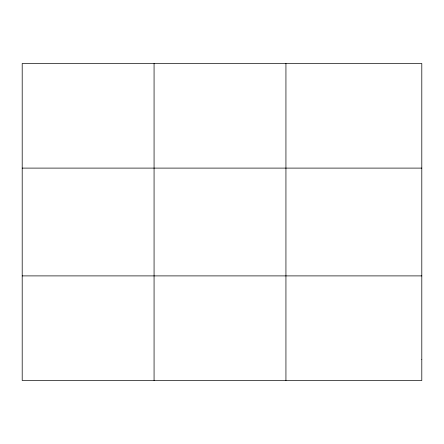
<?xml version="1.0" encoding="UTF-8"?>
<svg xmlns="http://www.w3.org/2000/svg" width="444" height="444" viewBox="0 0 444 444"><rect width="100%" height="100%" fill="white"/><g stroke="black" fill="none" stroke-linecap="round" stroke-linejoin="round"><path stroke-width="0.67" d="M154.068 380.514L154.068 63.486M285.936 380.514L285.936 63.486M22.2 168.104L421.8 168.104M22.2 275.896L421.8 275.896M421.8 359.59L421.8 380.514L22.2 380.514L22.2 63.486L421.8 63.486L421.8 359.59"/></g></svg>
